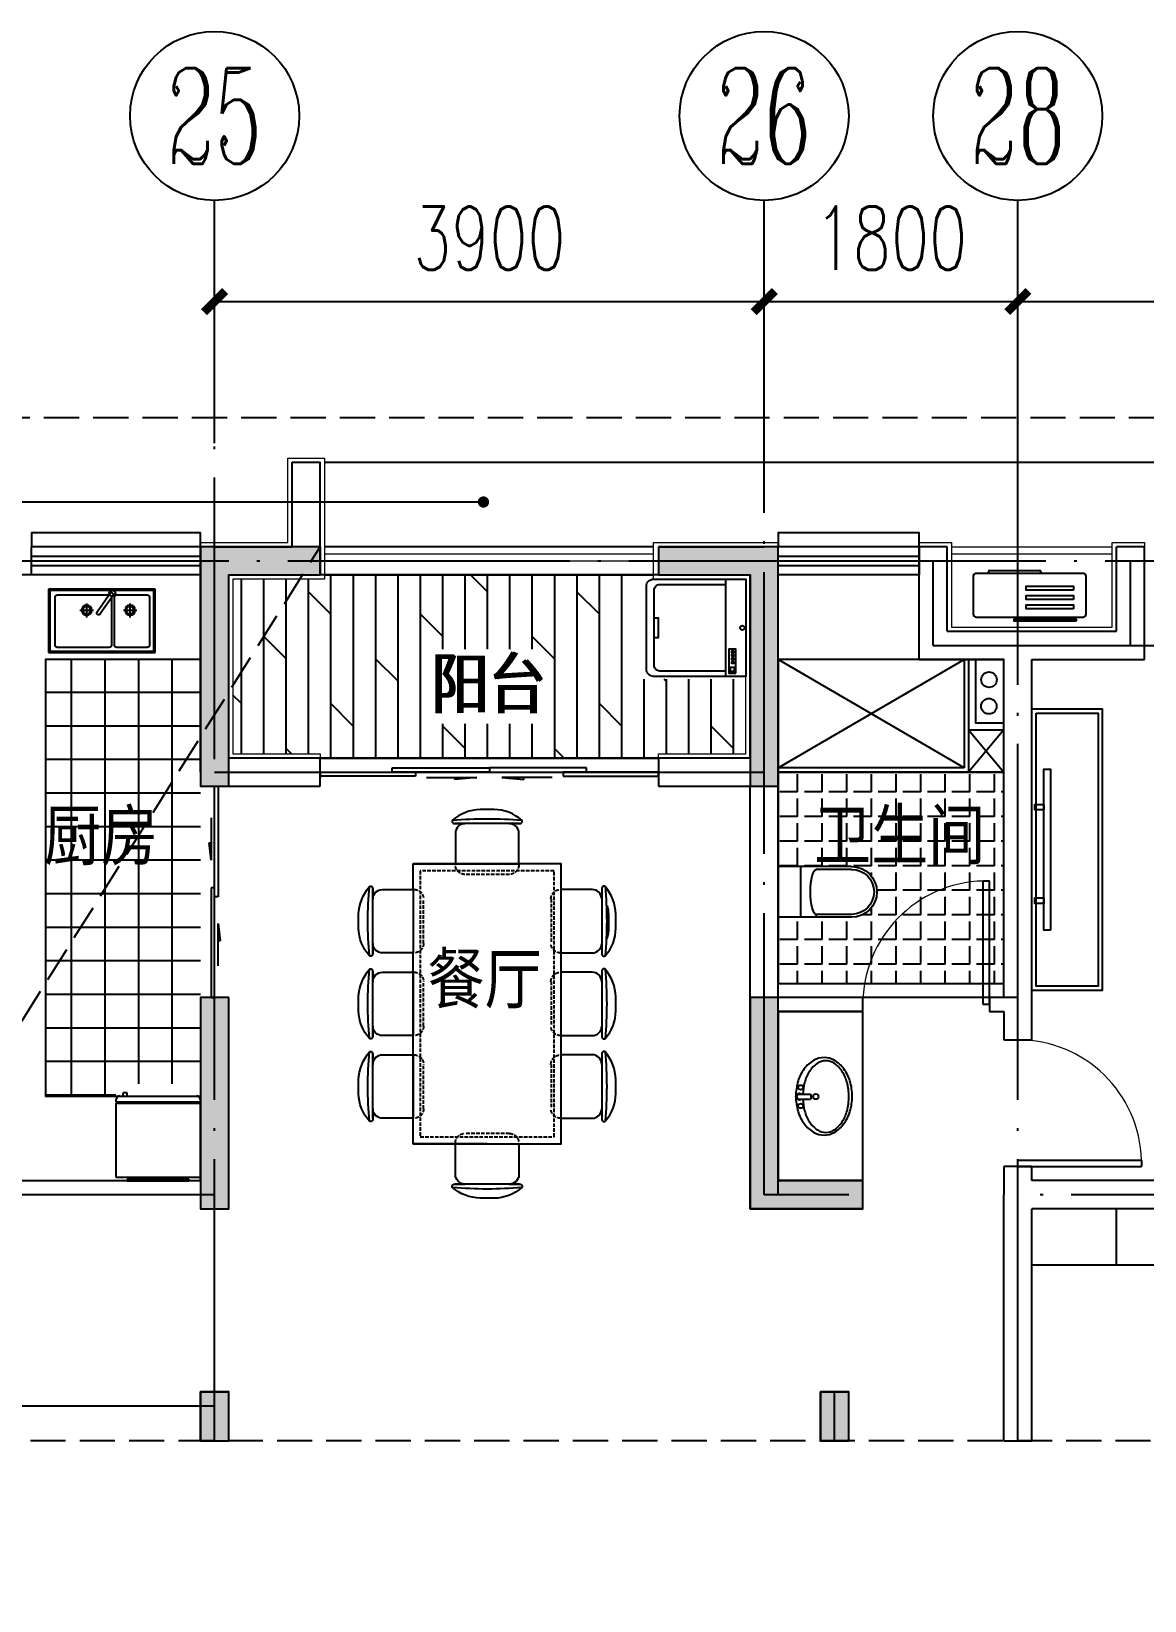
# Model space of a CAD drawing. Extents: x 802298 to 1915382, y -2285475 to -1340051.
# Drawn here: x 1411670 to 1419570, y -2216717 to -2205577 of the extents above; entities that cross this region are included whole.
import ezdxf
from ezdxf.enums import TextEntityAlignment as Align

# ---------------------------------------------------------------- set-up
doc = ezdxf.new("R2010")
doc.units = 0
doc.header["$LTSCALE"] = 1000
doc.header["$MEASUREMENT"] = 0
doc.linetypes.add('DASH', pattern=[0.35, 0.25, -0.1])
doc.linetypes.add('DOTE', pattern=[2.42, 2, -0.2, 0.02, -0.2])
doc.layers.get('0').update_dxf_attribs({"linetype": 'CONTINUOUS'})
doc.layers.get('Defpoints').update_dxf_attribs({"linetype": 'CONTINUOUS'})
for name, color, linetype in [('8', 8, 'CONTINUOUS'), ('AXIS', 3, 'CONTINUOUS'), ('AXIS_TEXT', 7, 'CONTINUOUS'), ('DIM_LEAD', 3, 'CONTINUOUS'), ('DOTE', 1, 'CONTINUOUS'), ('LM-粗', 255, 'CONTINUOUS'), ('PUB_TEXT', 7, 'CONTINUOUS'), ('WALL', 9, 'CONTINUOUS'), ('WINDOW', 4, 'CONTINUOUS'), ('厨卫', 154, 'CONTINUOUS'), ('家具', 33, 'CONTINUOUS'), ('平面填充', 252, 'CONTINUOUS'), ('看线', 5, 'CONTINUOUS'), ('窗檐', 6, 'CONTINUOUS')]:
    doc.layers.add(name, color=color, linetype=linetype)
doc.layers.add('保温', color=150, linetype='CONTINUOUS', lineweight=9)
doc.layers.add('栏杆百叶', color=36, linetype='CONTINUOUS', lineweight=9)
doc.styles.add('_TCH_AXIS', font='COMPLEX', dxfattribs={"bigfont": 'GBCBIG'})
doc.styles.add('COMPLEX', font='COMPLEX')
doc.styles.add('DIM_FONT', font='SIMPLEX', dxfattribs={"width": 0.7, "bigfont": 'GBCBIG'})
doc.styles.add('黑体', font='SIMHEI.TTF', dxfattribs={"width": 0.8})
doc.dimstyles.new('DIMN150', dxfattribs={"dimscale": 1.5, "dimtxt": 300, "dimasz": 100, "dimexe": 250, "dimexo": 300, "dimgap": 150, "dimtad": 1, "dimdec": 0, "dimzin": 0, "dimdsep": 46, "dimtxsty": 'DIM_FONT', "dimblk": 'ARCHTICK', "dimcen": 0.09, "dimclrt": 7, "dimazin": 2, "dimtfac": 1, "dimtdec": 0, "dimtix": 1, "dimtmove": 2, "dimatfit": 3, "dimfxl": 0, "dimtolj": 1, "dimtzin": 0, "dimarcsym": 0})

# ---------------------------------------------------------------- blocks, each defined once
blk = doc.blocks.new('A$C1BE601A8')
for p, q in [((0, 0), (0, 450)), ((0, 450), (757, 450)), ((757, 450), (757, 0)), ((10, 10), (10, 440)), ((10, 440), (747, 440)), ((41, 393), (41, 50)), ((273, 408), (56, 408)), ((178, 248), (178, 348)), ((288, 50), (288, 393)), ((315, 427), (293, 411)), ((293, 411), (390, 273)), ((311, 393), (311, 50)), ((412, 288), (315, 427)), ((695, 408), (326, 408)), ((486, 248), (486, 348)), ((710, 50), (710, 393)), ((747, 440), (747, 10)), ((226, 300), (130, 300)), ((534, 300), (438, 300)), ((757, 0), (0, 0)), ((747, 10), (10, 10)), ((56, 35), (273, 35)), ((326, 35), (695, 35))]:
    blk.add_line(p, q)
for centre, radius in [((178, 300), 36.1), ((486, 300), 36.1), ((178, 300), 27.1), ((486, 300), 27.1)]:
    blk.add_circle(centre, radius)
for centre, radius, start, end in [((56, 393), 15, 90, 180), ((273, 393), 15, 0, 90), ((304, 419), 21.7, 342.6068, 267.3353), ((326, 393), 15, 90, 180), ((695, 393), 15, 0, 90), ((401, 281), 13.3, 214.971, 34.971), ((56, 50), 15, 180, 270), ((273, 50), 15, 270, 0), ((326, 50), 15, 180, 270), ((695, 50), 15, 270, 0)]:
    blk.add_arc(centre, radius, start, end)
blk = doc.blocks.new('A$C0C200289')
for p, q in [((-150, 72), (-150, 597)), ((600, 597), (-150, 597)), ((500, 623), (-48, 623)), ((-48, 613), (-48, 623)), ((500, 613), (-48, 613)), ((500, 613), (500, 623)), ((600, 72), (600, 597)), ((-144, 72), (-150, 72)), ((-150, 53), (-150, 62)), ((-144, 62), (-150, 62)), ((-144, 62), (-144, 72)), ((568, 22), (-118, 22)), ((499, 22), (499, 0)), ((535, 22), (535, 0)), ((594, 62), (594, 72)), ((594, 72), (600, 72)), ((594, 62), (600, 62)), ((600, 53), (600, 62)), ((499, 0), (535, 0))]:
    blk.add_line(p, q)
at = {"color": 251}
for p, q in [((594, 72), (-144, 72)), ((594, 62), (-144, 62))]:
    blk.add_line(p, q, dxfattribs=at)
for centre, start, end in [((-118, 53), 180, 270), ((568, 53), 270, 0)]:
    blk.add_arc(centre, 31.5, start, end)
blk = doc.blocks.new('A$C20CC1F58')
for p, q in [((0, 180), (0, 700)), ((360, 700), (0, 700)), ((360, 180), (360, 700)), ((360, 539), (0, 539)), ((20, 180), (20, 430)), ((360, 430), (340, 430)), ((340, 180), (340, 430))]:
    blk.add_line(p, q)
blk.add_lwpolyline([(340, 430), (337, 438), (328, 446), (313, 453), (293, 460), (269, 465), (241, 469), (211, 471), (180, 472), (149, 471), (119, 469), (91, 465), (67, 460), (47, 453), (32, 446), (23, 438), (20, 430)])
for radius in [180, 160]:
    blk.add_arc((180, 180), radius, 180, 0)
blk = doc.blocks.new('$0$C-D_B0A01EA002')
for p, q in [((-19, -23), (-19, -105)), ((17, -23), (17, -105))]:
    blk.add_line(p, q)
blk.add_lwpolyline([(-273, -200, 0.130159), (-254, -273, 0.106469), (-192, -341, 0.084248), (-107, -384, 0.073281), (2, -400, 0.073281), (111, -384, 0.084248), (196, -341, 0.106469), (258, -273, 0.130159), (277, -200, 0.130159), (258, -127, 0.106469), (196, -59, 0.084248), (111, -16, 0.073281), (2, 0, 0.073281), (-107, -16, 0.084248), (-192, -59, 0.106469), (-254, -127, 0.130159)], format="xyb", close=True)
for points in [[(-19, -50, 0.052133), (-101, -62, 0.076468), (-179, -96, 0.107136), (-237, -153, 0.147373), (-255, -213, 0.147373)], [(-255, -213, 0.147373), (-237, -272, 0.107136), (-179, -329, 0.076468), (-101, -363, 0.063415), (-1, -376, 0.063415), (100, -363, 0.076468), (178, -329, 0.107136), (236, -272, 0.147373), (254, -213, 0.147373), (236, -153, 0.107136), (178, -96, 0.076468), (100, -62, 0.052133), (17, -50, 0.063415)]]:
    blk.add_lwpolyline(points, format="xyb")
for centre, radius in [((-66, -34), 16.9), ((65, -34), 16.9), ((0, -142), 18.8)]:
    blk.add_circle(centre, radius)
for centre, radius, start, end in [((-1, -25), 22.2, 324.0956, 215.9044), ((-1, -25), 18.1, 354.9395, 185.0605), ((-1, -72), 37.8, 241.5808, 298.4192)]:
    blk.add_arc(centre, radius, start, end)
blk.add_point((0, 0))
blk = doc.blocks.new('A$C2FB07499')
at = {"layer": '家具', "ltscale": 0.5}
blk.add_lwpolyline([(500, 0), (0, 0), (0, 2000), (500, 2000)], close=True, dxfattribs=at)
at = {"layer": '家具', "color": 251, "ltscale": 40}
for points in [[(470, 30), (30, 30), (30, 1970), (470, 1970)], [(368, 1572), (415, 1572), (415, 428), (368, 428)], [(415, 1381), (480, 1381), (480, 1343), (415, 1343)], [(415, 717), (480, 717), (480, 679), (415, 679)]]:
    blk.add_lwpolyline(points, close=True, dxfattribs=at)
blk = doc.blocks.new('A$C4EB5717C')
at = {"layer": '家具', "color": 8}
for p, q in [((520, 110), (520, 120)), ((893, 120), (893, 110)), ((883, 100), (530, 100))]:
    blk.add_line(p, q, dxfattribs=at)
for points in [[(269, 459), (709, 459), (709, 444), (269, 444)], [(290, 372), (626, 372), (626, 343), (290, 343)], [(290, 306), (626, 306), (626, 277), (290, 277)], [(290, 240), (626, 240), (626, 211), (290, 211)]]:
    blk.add_lwpolyline(points, close=True, dxfattribs=at)
at = {"layer": '家具'}
blk.add_lwpolyline([(220, 120), (980, 120, 0.414214), (1000, 140), (1000, 410, 0.414214), (980, 430), (220, 430, 0.414214), (200, 410), (200, 140, 0.414214)], format="xyb", close=True, dxfattribs=at)
at = {"layer": '家具', "color": 8}
for centre, start, end in [((530, 110), 180, 270), ((883, 110), 270, 0)]:
    blk.add_arc(centre, 10, start, end, dxfattribs=at)
blk = doc.blocks.new('A$C40221361')
at = {"color": 0}
for p, q in [((1023, 1725), (563, 1725)), ((1023, 1725), (563, 1725)), ((1610, 1725), (1150, 1725)), ((1610, 1725), (1150, 1725)), ((2196, 1725), (1736, 1725)), ((2196, 1725), (1736, 1725)), ((568, 1438), (1018, 1438)), ((1155, 1438), (1605, 1438)), ((1741, 1439), (2191, 1439)), ((100, 683), (100, 1143)), ((100, 683), (100, 1143)), ((386, 1138), (386, 688)), ((2373, 1138), (2373, 688)), ((2659, 683), (2659, 1143)), ((2659, 683), (2659, 1143)), ((1018, 388), (568, 388)), ((1605, 388), (1155, 388)), ((2191, 389), (1741, 389)), ((563, 100), (1023, 100)), ((563, 100), (1023, 100)), ((1150, 100), (1610, 100)), ((1150, 100), (1610, 100)), ((1736, 100), (2196, 100)), ((1736, 100), (2196, 100))]:
    blk.add_line(p, q, dxfattribs=at)
at = {"color": 0, "linetype": 'DASH', "ltscale": 0.1}
for p, q in [((950, 1365), (635, 1365)), ((950, 1365), (635, 1365)), ((1537, 1365), (1222, 1365)), ((1537, 1365), (1222, 1365)), ((2124, 1365), (1809, 1365)), ((2124, 1365), (1809, 1365)), ((460, 756), (460, 1071)), ((460, 756), (460, 1071)), ((2299, 756), (2299, 1071)), ((2299, 756), (2299, 1071)), ((635, 460), (950, 460)), ((635, 460), (950, 460)), ((1222, 460), (1537, 460)), ((1222, 460), (1537, 460)), ((1809, 460), (2124, 460)), ((1809, 460), (2124, 460))]:
    blk.add_line(p, q, dxfattribs=at)
at = {"color": 0, "linetype": 'DASH'}
for p, q in [((1605, 388), (1605, 393)), ((1605, 388), (1605, 393)), ((2191, 389), (2191, 393)), ((2191, 389), (2191, 393))]:
    blk.add_line(p, q, dxfattribs=at)
at = {"color": 0}
for points in [[(1018, 1438), (1018, 1657, 0.414214), (950, 1725), (1023, 1725, 0.319431), (1041, 1737, 0.307703), (1039, 1748, 0.187559), (842, 1825), (743, 1825, 0.171658), (547, 1748, 0.324647), (544, 1737, 0.302537), (563, 1725), (635, 1725, 0.414214), (568, 1657), (568, 1438)], [(1605, 1439), (1605, 1657, 0.414214), (1537, 1725), (1610, 1725, 0.319431), (1628, 1737, 0.307703), (1625, 1748, 0.187559), (1429, 1825), (1330, 1825, 0.171658), (1134, 1748, 0.324647), (1131, 1737, 0.302537), (1150, 1725), (1222, 1725, 0.414214), (1155, 1657), (1155, 1438)], [(2191, 1439), (2191, 1657, 0.414214), (2124, 1725), (2196, 1725, 0.319431), (2215, 1737, 0.307703), (2212, 1748, 0.187559), (2016, 1825), (1917, 1825, 0.171658), (1721, 1748, 0.324647), (1718, 1737, 0.302537), (1736, 1725), (1809, 1725, 0.414214), (1741, 1657), (1741, 1439)], [(1155, 388), (1018, 388), (1018, 168, -0.414214), (950, 100), (1023, 100, -0.319431), (1041, 88, -0.307703), (1039, 76, -0.187559), (842, 0), (743, 0, -0.171658), (547, 76, -0.324647), (544, 88, -0.302537), (563, 100), (635, 100, -0.414214), (568, 168), (568, 388), (386, 388), (386, 1438)], [(386, 688), (168, 688, -0.414214), (100, 756), (100, 683, -0.319431), (88, 665, -0.307703), (76, 668, -0.187559), (0, 864), (0, 963, -0.171658), (76, 1159, -0.324647), (88, 1162, -0.302537), (100, 1143), (100, 1071, -0.414214), (168, 1138), (386, 1138)], [(2373, 688), (2592, 688, 0.414214), (2659, 756), (2659, 683, 0.319431), (2672, 665, 0.307703), (2683, 668, 0.187559), (2759, 864), (2759, 963, 0.171658), (2683, 1159, 0.324647), (2672, 1162, 0.302537), (2659, 1143), (2659, 1071, 0.414214), (2592, 1138), (2373, 1138)], [(1605, 388), (1605, 168, -0.414214), (1537, 100), (1610, 100, -0.319431), (1628, 88, -0.307703), (1625, 76, -0.187559), (1429, 0), (1330, 0, -0.171658), (1134, 76, -0.324647), (1131, 88, -0.302537), (1150, 100), (1222, 100, -0.414214), (1155, 168), (1155, 388)], [(2191, 389), (2191, 168, -0.414214), (2124, 100), (2196, 100, -0.319431), (2215, 88, -0.307703), (2212, 76, -0.187559), (2016, 0), (1917, 0, -0.171658), (1721, 76, -0.324647), (1718, 88, -0.302537), (1736, 100), (1809, 100, -0.414214), (1741, 168), (1741, 389)], [(918, 62, -0.079824), (842, 50), (744, 50, -0.059527), (682, 60, -0.059527)]]:
    blk.add_lwpolyline(points, format="xyb", dxfattribs=at)
for points in [[(568, 1438), (386, 1438), (386, 913)], [(1155, 1438), (1018, 1438)], [(2373, 913), (2373, 1438), (1155, 1438)], [(2373, 1438), (2373, 388), (1605, 388)]]:
    blk.add_lwpolyline(points, dxfattribs=at)
at = {"color": 0, "linetype": 'DASH', "ltscale": 0.1}
blk.add_lwpolyline([(436, 438), (436, 1388), (2323, 1388), (2323, 438)], close=True, dxfattribs=at)
at = {"color": 0}
for centre, start, end in [((793, -953), 84.8023, 95.1977), ((793, -953), 84.8023, 95.1977), ((1380, -953), 84.8023, 95.1977), ((1380, -953), 84.8023, 95.1977), ((1966, -953), 84.8023, 95.1977), ((1966, -953), 84.8023, 95.1977), ((2778, 913), 174.8023, 185.1977), ((2778, 913), 174.8023, 185.1977), ((-19, 913), 354.8023, 5.1977), ((-19, 913), 354.8023, 5.1977), ((793, 2778), 264.8023, 275.1977), ((793, 2778), 264.8023, 275.1977), ((1380, 2778), 264.8023, 275.1977), ((1380, 2778), 264.8023, 275.1977), ((1966, 2778), 264.8023, 275.1977), ((1966, 2778), 264.8023, 275.1977)]:
    blk.add_arc(centre, 2713, start, end, dxfattribs=at)
at = {"color": 0, "linetype": 'DASH', "ltscale": 0.1}
for centre, start, end in [((635, 1432), 180, 270), ((635, 1432), 180, 270), ((950, 1432), 270, 0), ((950, 1432), 270, 0), ((1222, 1432), 180, 270), ((1222, 1432), 180, 270), ((1537, 1432), 270, 0), ((1537, 1432), 270, 0), ((1809, 1432), 180, 270), ((1809, 1432), 180, 270), ((2124, 1432), 270, 0), ((2124, 1432), 270, 0), ((393, 1071), 0, 90), ((393, 1071), 0, 90), ((2367, 1071), 90, 180), ((2367, 1071), 90, 180), ((393, 756), 270, 0), ((393, 756), 270, 0), ((2367, 756), 180, 270), ((2367, 756), 180, 270), ((635, 393), 90, 180), ((635, 393), 90, 180), ((950, 393), 0, 90), ((950, 393), 0, 90), ((1222, 393), 90, 180), ((1537, 393), 0, 90), ((1537, 393), 0, 90), ((1809, 393), 90, 180), ((2124, 393), 0, 90), ((2124, 393), 0, 90)]:
    blk.add_arc(centre, 67.5, start, end, dxfattribs=at)
blk = doc.blocks.new('_ArchTick')
at = {"color": 0, "linetype": 'ByBlock', "const_width": 0.4}
blk.add_lwpolyline([(-0.5, -0.5), (0.5, 0.5)], dxfattribs=at)
blk = doc.blocks.new('*D170')
at = {"layer": 'AXIS', "color": 0, "lineweight": -2}
for p, q in [((1412970, -2208501), (1412970, -2207120)), ((1416870, -2208501), (1416870, -2207120)), ((1412970, -2207495), (1416870, -2207495))]:
    blk.add_line(p, q, dxfattribs=at)
at = {"layer": 'Defpoints', "color": 0}
for p in [(1416870, -2207495), (1412970, -2208951), (1416870, -2208951)]:
    blk.add_point(p, dxfattribs=at)
at = {"layer": 'AXIS', "color": 0, "lineweight": -2, "xscale": 150, "yscale": 150, "zscale": 150, "rotation": 180}
blk.add_blockref('_ArchTick', (1412970, -2207495), dxfattribs=at)
at = {"layer": 'AXIS', "color": 0, "lineweight": -2, "xscale": 150, "yscale": 150, "zscale": 150}
blk.add_blockref('_ArchTick', (1416870, -2207495), dxfattribs=at)
at = {"layer": 'AXIS', "color": 7, "insert": (1414920, -2207045), "char_height": 450, "attachment_point": 5, "style": 'DIM_FONT'}
blk.add_mtext('\\A1;3900', dxfattribs=at)
blk = doc.blocks.new('*D171')
at = {"layer": 'AXIS', "color": 0, "lineweight": -2}
for p, q in [((1416870, -2208501), (1416870, -2207120)), ((1418670, -2208501), (1418670, -2207120)), ((1416870, -2207495), (1418670, -2207495))]:
    blk.add_line(p, q, dxfattribs=at)
at = {"layer": 'Defpoints', "color": 0}
for p in [(1418670, -2207495), (1416870, -2208951), (1418670, -2208951)]:
    blk.add_point(p, dxfattribs=at)
at = {"layer": 'AXIS', "color": 0, "lineweight": -2, "xscale": 150, "yscale": 150, "zscale": 150, "rotation": 180}
blk.add_blockref('_ArchTick', (1416870, -2207495), dxfattribs=at)
at = {"layer": 'AXIS', "color": 0, "lineweight": -2, "xscale": 150, "yscale": 150, "zscale": 150}
blk.add_blockref('_ArchTick', (1418670, -2207495), dxfattribs=at)
at = {"layer": 'AXIS', "color": 7, "insert": (1417770, -2207045), "char_height": 450, "attachment_point": 5, "style": 'DIM_FONT'}
blk.add_mtext('\\A1;1800', dxfattribs=at)
blk = doc.blocks.new('*D172')
at = {"layer": 'AXIS', "color": 0, "lineweight": -2}
for p, q in [((1418670, -2208501), (1418670, -2207120)), ((1421870, -2208501), (1421870, -2207120)), ((1418670, -2207495), (1421870, -2207495))]:
    blk.add_line(p, q, dxfattribs=at)
at = {"layer": 'Defpoints', "color": 0}
for p in [(1421870, -2207495), (1418670, -2208951), (1421870, -2208951)]:
    blk.add_point(p, dxfattribs=at)
at = {"layer": 'AXIS', "color": 0, "lineweight": -2, "xscale": 150, "yscale": 150, "zscale": 150, "rotation": 180}
blk.add_blockref('_ArchTick', (1418670, -2207495), dxfattribs=at)
at = {"layer": 'AXIS', "color": 0, "lineweight": -2, "xscale": 150, "yscale": 150, "zscale": 150}
blk.add_blockref('_ArchTick', (1421870, -2207495), dxfattribs=at)
at = {"layer": 'AXIS', "color": 7, "insert": (1420270, -2207045), "char_height": 450, "attachment_point": 5, "style": 'DIM_FONT'}
blk.add_mtext('\\A1;3200', dxfattribs=at)
blk = doc.blocks.new('$plan$00001623')
blk.add_line((-341, -145), (342, -145))
blk.add_lwpolyline([(295, -706), (-295, -706, -0.414214), (-345, -656), (-345, 0), (345, 0), (345, -656, -0.414214)], format="xyb", close=True)
for points in [[(323, -72), (152, -72), (152, -120), (323, -120)], [(163, -86), (177, -86), (177, -99), (163, -99)], [(189, -86), (202, -86), (202, -99), (189, -99)], [(213, -86), (227, -86), (227, -99), (213, -99)], [(239, -86), (253, -86), (253, -99), (239, -99)], [(281, -110), (309, -110), (309, -80), (281, -80)]]:
    blk.add_lwpolyline(points, close=True)
blk.add_lwpolyline([(307, -145), (307, -611, -0.414214), (267, -651), (-267, -651, -0.414214), (-307, -611), (-307, -145)], format="xyb")
blk.add_lwpolyline([(-71, -651), (-71, -623), (0, -623), (71, -623), (71, -651)])
blk.add_circle((0, -25), 16)
blk = doc.blocks.new('$DorLib2D$00000001')
for p, q in [((0.45, 0.975), (0.5, 0.975)), ((0.45, 0), (0.45, 0.975)), ((0.5, 0), (0.5, 0.975)), ((0.5, 0), (0.45, 0))]:
    blk.add_line(p, q)
at = {"lineweight": 13}
blk.add_arc((0.475, 0), 0.975, 91.4693, 180, dxfattribs=at)
blk = doc.blocks.new('$DorLib2D$00000131')
at = {"color": 0, "linetype": 'Continuous'}
for p, q in [((0.15, 0.125), (0.2319, 0.1973)), ((0.2319, 0.1973), (0.2319, 0.125)), ((-0.5, 0.125), (-0.5, 0)), ((0.0192, 0.125), (-0.5, 0.125)), ((0.0192, 0), (0.0192, 0.125)), ((0.35, 0.125), (0.15, 0.125)), ((-0.5, 0), (0.0192, 0)), ((-0.024, 0), (0.5, 0)), ((-0.024, -0.125), (-0.024, 0)), ((0.5, 0), (0.5, -0.125)), ((-0.35, -0.125), (-0.15, -0.125)), ((-0.2319, -0.1973), (-0.2319, -0.125)), ((-0.15, -0.125), (-0.2319, -0.1973)), ((0.5, -0.125), (-0.024, -0.125))]:
    blk.add_line(p, q, dxfattribs=at)
blk = doc.blocks.new('$DorLib2D$00000138')
at = {"color": 0, "linetype": 'Continuous'}
for p, q in [((-0.2875, 0), (-0.2875, 0.1538)), ((-0.2875, 0.1538), (0, 0.1538)), ((0, 0.1538), (0, 0)), ((0.2875, 0.1538), (0, 0.1538)), ((0.2875, 0), (0.2875, 0.1538)), ((-0.5, -0.1399), (-0.5, 0)), ((-0.5, 0), (-0.2187, 0)), ((0, 0), (-0.2875, 0)), ((-0.2187, 0), (-0.2187, -0.1399)), ((0, 0), (0.2875, 0)), ((0.2187, 0), (0.2187, -0.1399)), ((0.5, 0), (0.2187, 0)), ((0.5, 0), (0.5, -0.1946)), ((0.5, -0.1399), (0.5, 0)), ((-0.2187, -0.1399), (-0.5, -0.1399)), ((0.2187, -0.1399), (0.5, -0.1399)), ((-0.1857, -0.186), (-0.037, -0.186)), ((-0.037, -0.186), (-0.1019, -0.2583)), ((-0.1019, -0.2583), (-0.1019, -0.186)), ((0.1857, -0.186), (0.037, -0.186)), ((0.037, -0.186), (0.1019, -0.2583)), ((0.1019, -0.2583), (0.1019, -0.186))]:
    blk.add_line(p, q, dxfattribs=at)
blk = doc.blocks.new('$TCHSYS$WIN2D')
for p, q in [((-0.5, 0.5), (0.5, 0.5)), ((-0.5, 0.5), (-0.5, -0.5)), ((0.5, 0.5), (0.5, -0.5)), ((0.5, 0.1667), (-0.5, 0.1667)), ((0.5, -0.1667), (-0.5, -0.1667)), ((-0.5, -0.5), (0.5, -0.5))]:
    blk.add_line(p, q)
blk = doc.blocks.new('_AXISO')
blk.add_circle((0, 0), 0.5)
at = {"layer": 'AXIS_TEXT', "style": 'COMPLEX', "width": 1.041667}
blk.add_attdef('A', text='', height=0.56, dxfattribs=at).set_placement((-0.25, -0.28), (0.25, -0.28), align=Align.FIT)

msp = doc.modelspace()

# ---------------------------------------------------------------- hatches: boundary and pattern name
at = {"layer": '平面填充'}
h = msp.add_hatch(dxfattribs=at)
h.set_pattern_fill('DOLMIT', color=256, scale=200, angle=90, style=0)
h.set_pattern_definition([(90, (-387205.06, -775105.93), (-158.748412, 1e-14), []), (135, (-387205.06, -775105.93), (-317.49661, -317.49661), [224.50425, -449.008])])
h.paths.add_polyline_path([(1415288.3, -2210492.3), (1415288.3, -2209962.3), (1414492.7, -2209962.3), (1414492.7, -2210492.3)], flags=0)
h.paths.add_polyline_path([(1416739.7, -2210706.1), (1416739.7, -2210175.3), (1416001.2, -2210175.3), (1416001.2, -2209436.1), (1413749.7, -2209436.1), (1413749.7, -2209466.1), (1413099.7, -2209466.1), (1413099.7, -2210706.1), (1413719.7, -2210706.1), (1413719.7, -2210736.1), (1416119.7, -2210736.1), (1416119.7, -2210706.1)])
h = msp.add_hatch(dxfattribs=at)
h.set_pattern_fill('ANSI37', color=256, scale=150, angle=45, style=0)
h.set_pattern_definition([(90, (3020965.72, -872244.56), (238.125, 2e-07), []), (4e-08, (3020965.72, -872244.56), (2e-07, -238.125), [])])
edge = h.paths.add_edge_path()
edge.add_line((1411769.7, -2210036.1), (1412869.7, -2210036.1))
edge.add_line((1412869.7, -2210036.1), (1412869.7, -2213068.4))
edge.add_ellipse((1412844.5, -2213079.9), major_axis=(0, 31.5), ratio=0.8, start_angle=270, end_angle=360)
edge.add_line((1412844.5, -2213048.4), (1412350.4, -2213048.4))
edge.add_line((1412350.4, -2213048.4), (1412350.4, -2213026.6))
edge.add_line((1412350.4, -2213026.6), (1412321.5, -2213026.6))
edge.add_line((1412321.5, -2213026.6), (1412321.5, -2213048.4))
edge.add_line((1412321.5, -2213048.4), (1412294.9, -2213048.4))
edge.add_ellipse((1412294.9, -2213079.9), major_axis=(0, 31.5), ratio=0.8, start_angle=0, end_angle=90)
edge.add_line((1412269.7, -2213079.9), (1412269.7, -2213088.4))
edge.add_line((1412269.7, -2213088.4), (1412274.4, -2213088.4))
edge.add_line((1412274.4, -2213088.4), (1412274.4, -2213098.4))
edge.add_line((1412274.4, -2213098.4), (1412269.7, -2213098.4))
edge.add_line((1412269.7, -2213098.4), (1412269.7, -2213136.1))
edge.add_line((1412269.7, -2213136.1), (1411769.7, -2213136.1))
edge.add_line((1411769.7, -2213136.1), (1411769.7, -2210036.1))
h.paths.add_polyline_path([(1412597.7, -2211599.3), (1411707.7, -2211599.3), (1411707.7, -2211012), (1412597.7, -2211012)], flags=9)
h = msp.add_hatch(dxfattribs=at)
h.set_pattern_fill('ANGLE', color=256, scale=50, style=0)
h.set_pattern_definition([(180, (2343318.37, -770843.96), (-1e-07, 174.625), [127, -47.625]), (90, (2343318.37, -770843.96), (174.625, 1e-07), [127, -47.625])])
h.paths.add_polyline_path([(1417489.7, -2211506.1), (1416969.7, -2211506.1), (1416969.7, -2210836.1), (1418569.7, -2210836.1), (1418569.7, -2212336.1), (1416969.7, -2212336.1), (1416969.7, -2211866.1), (1417489.7, -2211866.1, 1)])
h.paths.add_polyline_path([(1418426.5, -2211593.9), (1417187.7, -2211593.9), (1417187.7, -2211001.6), (1418426.5, -2211001.6)], flags=24)

# ---------------------------------------------------------------- linework, layer by layer
at = {"layer": '8', "linetype": 'DASH'}
msp.add_line((1402840.5, -2226526.4), (1413719.7, -2209236.1), dxfattribs=at)
msp.add_lwpolyline([(1410008.9, -2208319.4), (1424162.7, -2208319.4), (1424162.7, -2215583.3), (1410008.9, -2215583.3)], close=True, dxfattribs=at)
at = {"layer": 'AXIS'}
for p, q in [((1412969.7, -2208319.4), (1412969.7, -2206777.2)), ((1416869.7, -2208319.4), (1416869.7, -2206777.2)), ((1418669.7, -2208319.4), (1418669.7, -2206777.2))]:
    msp.add_line(p, q, dxfattribs=at)
at = {"layer": 'DIM_LEAD'}
msp.add_line((1414877.9, -2208918.4), (1407049.5, -2208918.4), dxfattribs=at)
at = {"layer": 'DIM_LEAD', "const_width": 40}
msp.add_lwpolyline([(1414897.9, -2208918.4, 1), (1414857.9, -2208918.4, 1)], format="xyb", close=True, dxfattribs=at)
at = {"layer": 'DOTE', "linetype": 'DOTE'}
for p, q in [((1412969.7, -2215583.3), (1412969.7, -2208319.4)), ((1416869.7, -2213836.1), (1416869.7, -2208319.4)), ((1418669.7, -2212636.1), (1418669.7, -2208319.4)), ((1411069.7, -2209336.1), (1416869.7, -2209336.1)), ((1416869.7, -2209336.1), (1423469.7, -2209336.1)), ((1418069.7, -2209936.1), (1418069.7, -2209336.1)), ((1419469.7, -2209936.1), (1419469.7, -2209336.1)), ((1418069.7, -2209936.1), (1423469.7, -2209936.1)), ((1412969.7, -2210836.1), (1416869.7, -2210836.1)), ((1418669.7, -2212436.1), (1416869.7, -2212436.1)), ((1418669.7, -2215583.3), (1418669.7, -2212636.1)), ((1412969.7, -2213836.1), (1410008.9, -2213836.1)), ((1417469.7, -2213836.1), (1416869.7, -2213836.1)), ((1423469.7, -2213836.1), (1418669.7, -2213836.1)), ((1412969.7, -2215336.1), (1410008.9, -2215336.1)), ((1417369.7, -2215583.3), (1417369.7, -2215236.1))]:
    msp.add_line(p, q, dxfattribs=at)
at = {"layer": 'LM-粗', "ltscale": 0.5}
msp.add_lwpolyline([(1413749.7, -2208636.1), (1421969.7, -2208636.1), (1422569.7, -2208636.1), (1422569.7, -2213706.1)], dxfattribs=at)
at = {"layer": 'LM-粗', "color": 8, "ltscale": 0.5}
for points in [[(1413719.7, -2209236.1), (1412869.7, -2209236.1), (1412869.7, -2210936.1), (1413069.7, -2210936.1), (1413069.7, -2209436.1), (1413719.7, -2209436.1)], [(1416119.7, -2209236.1), (1416119.7, -2209436.1), (1416769.7, -2209436.1), (1416769.7, -2210936.1), (1416969.7, -2210936.1), (1416969.7, -2209236.1)], [(1413069.7, -2212436.1), (1412869.7, -2212436.1), (1412869.7, -2213936.1), (1413069.7, -2213936.1)], [(1416969.7, -2212436.1), (1416769.7, -2212436.1), (1416769.7, -2213936.1), (1417569.7, -2213936.1), (1417569.7, -2213736.1), (1416969.7, -2213736.1)]]:
    msp.add_lwpolyline(points, close=True, dxfattribs=at)
for points in [[(1413069.7, -2215583.3), (1413069.7, -2215236.1), (1412869.7, -2215236.1), (1412869.7, -2215436.1), (1412869.7, -2215436.1), (1412869.7, -2215583.3)], [(1417469.7, -2215583.3), (1417469.7, -2215236.1), (1417269.7, -2215236.1), (1417269.7, -2215583.3)]]:
    msp.add_lwpolyline(points, dxfattribs=at)
for points in [[(1412869.7, -2209436.1), (1412869.7, -2209236.1), (1413719.7, -2209436.1), (1413719.7, -2209236.1)], [(1416969.7, -2209436.1), (1416969.7, -2209236.1), (1416119.7, -2209436.1), (1416119.7, -2209236.1)], [(1412869.7, -2209436.1), (1412869.7, -2210936.1), (1413069.7, -2209436.1), (1413069.7, -2210936.1)], [(1416969.7, -2209436.1), (1416969.7, -2210936.1), (1416769.7, -2209436.1), (1416769.7, -2210936.1)], [(1412869.7, -2213936.1), (1412869.7, -2212436.1), (1413069.7, -2213936.1), (1413069.7, -2212436.1)], [(1416769.7, -2212436.1), (1416769.7, -2213936.1), (1416969.7, -2212436.1), (1416969.7, -2213936.1)], [(1417569.7, -2213736.1), (1416769.7, -2213736.1), (1417569.7, -2213936.1), (1416769.7, -2213936.1)], [(1412869.7, -2215583.3), (1412869.7, -2215236.1), (1413069.7, -2215583.3), (1413069.7, -2215236.1)], [(1417469.7, -2215583.3), (1417269.7, -2215583.3), (1417469.7, -2215236.1), (1417269.7, -2215236.1)]]:
    msp.add_solid(points, dxfattribs=at)
at = {"layer": 'WALL'}
for p, q in [((1413519.7, -2209236.1), (1413519.7, -2208636.1)), ((1413519.7, -2208636.1), (1413719.7, -2208636.1)), ((1413719.7, -2209236.1), (1413719.7, -2208636.1)), ((1412969.7, -2209236.1), (1412869.7, -2209236.1)), ((1412869.7, -2209236.1), (1412869.7, -2209436.1)), ((1412969.7, -2209236.1), (1413519.7, -2209236.1)), ((1413719.7, -2209236.1), (1413719.7, -2209236.1)), ((1413719.7, -2209236.1), (1413719.7, -2209436.1)), ((1416119.7, -2209236.1), (1416869.7, -2209236.1)), ((1416119.7, -2209236.1), (1416119.7, -2209436.1)), ((1416969.7, -2209236.1), (1416869.7, -2209236.1)), ((1416969.7, -2209436.1), (1416969.7, -2209236.1)), ((1418169.7, -2209236.1), (1417969.7, -2209236.1)), ((1417969.7, -2209236.1), (1417969.7, -2209436.1)), ((1418169.7, -2209836.1), (1418169.7, -2209236.1)), ((1419369.7, -2209836.1), (1419369.7, -2209236.1)), ((1419569.7, -2209236.1), (1419369.7, -2209236.1)), ((1419569.7, -2209436.1), (1419569.7, -2209236.1)), ((1412869.7, -2210836.1), (1412869.7, -2209436.1)), ((1413069.7, -2210736.1), (1413069.7, -2209436.1)), ((1413069.7, -2209436.1), (1413619.7, -2209436.1)), ((1413619.7, -2209436.1), (1413719.7, -2209436.1)), ((1416119.7, -2209436.1), (1416769.7, -2209436.1)), ((1416769.7, -2210736.1), (1416769.7, -2209436.1)), ((1416969.7, -2210836.1), (1416969.7, -2209436.1)), ((1417969.7, -2210036.1), (1417969.7, -2209436.1)), ((1419569.7, -2210036.1), (1419569.7, -2209436.1)), ((1418169.7, -2209836.1), (1418669.7, -2209836.1)), ((1418669.7, -2209836.1), (1419369.7, -2209836.1)), ((1417969.7, -2210036.1), (1418569.7, -2210036.1)), ((1418569.7, -2212436.1), (1418569.7, -2210036.1)), ((1418769.7, -2210036.1), (1419569.7, -2210036.1)), ((1418769.7, -2212436.1), (1418769.7, -2210036.1)), ((1413719.7, -2210736.1), (1413069.7, -2210736.1)), ((1413719.7, -2210936.1), (1413719.7, -2210736.1)), ((1416769.7, -2210736.1), (1416119.7, -2210736.1)), ((1416119.7, -2210736.1), (1416119.7, -2210936.1)), ((1412869.7, -2210836.1), (1412869.7, -2210936.1)), ((1416969.7, -2212436.1), (1416969.7, -2210836.1)), ((1412869.7, -2210936.1), (1413069.7, -2210936.1)), ((1413069.7, -2210936.1), (1413719.7, -2210936.1)), ((1416119.7, -2210936.1), (1416769.7, -2210936.1)), ((1416769.7, -2212436.1), (1416769.7, -2210936.1)), ((1413069.7, -2212436.1), (1412869.7, -2212436.1)), ((1412869.7, -2212436.1), (1412869.7, -2213936.1)), ((1413069.7, -2213936.1), (1413069.7, -2212436.1)), ((1416769.7, -2213936.1), (1416769.7, -2212436.1)), ((1417569.7, -2212436.1), (1416969.7, -2212436.1)), ((1417569.7, -2212536.1), (1417569.7, -2212436.1)), ((1418569.7, -2212436.1), (1418469.7, -2212436.1)), ((1418469.7, -2212436.1), (1418469.7, -2212536.1)), ((1418769.7, -2212736.1), (1418769.7, -2212436.1)), ((1416969.7, -2212536.1), (1417569.7, -2212536.1)), ((1416969.7, -2213736.1), (1416969.7, -2212536.1)), ((1418469.7, -2212536.1), (1418569.7, -2212536.1)), ((1418569.7, -2212536.1), (1418569.7, -2212736.1)), ((1418569.7, -2212736.1), (1418769.7, -2212736.1)), ((1418769.7, -2213636.1), (1418569.7, -2213636.1)), ((1418569.7, -2213636.1), (1418569.7, -2213836.1)), ((1418769.7, -2213736.1), (1418769.7, -2213636.1)), ((1417569.7, -2213736.1), (1416969.7, -2213736.1)), ((1417569.7, -2213936.1), (1417569.7, -2213736.1)), ((1421769.7, -2213736.1), (1418769.7, -2213736.1)), ((1418569.7, -2215583.3), (1418569.7, -2213836.1)), ((1412869.7, -2213936.1), (1413069.7, -2213936.1)), ((1417569.7, -2213936.1), (1416769.7, -2213936.1)), ((1421769.7, -2213936.1), (1418769.7, -2213936.1)), ((1418769.7, -2215583.3), (1418769.7, -2213936.1)), ((1412869.7, -2215583.3), (1412869.7, -2215236.1)), ((1412869.7, -2215236.1), (1413069.7, -2215236.1)), ((1413069.7, -2215583.3), (1413069.7, -2215236.1)), ((1417269.7, -2215583.3), (1417269.7, -2215236.1)), ((1417269.7, -2215236.1), (1417469.7, -2215236.1)), ((1417469.7, -2215583.3), (1417469.7, -2215236.1)), ((1412869.7, -2215583.3), (1413069.7, -2215583.3)), ((1417269.7, -2215583.3), (1417469.7, -2215583.3)), ((1418569.7, -2215583.3), (1418769.7, -2215583.3))]:
    msp.add_line(p, q, dxfattribs=at)
at = {"layer": 'WINDOW', "color": 4}
for p, q in [((1413719.7, -2210736.1), (1416119.7, -2210736.1)), ((1418469.7, -2212436.1, 100), (1417569.7, -2212436.1, 100))]:
    msp.add_line(p, q, dxfattribs=at)
at = {"layer": '保温', "ltscale": 0.5}
for points in [[(1412869.7, -2209236.1), (1412869.7, -2209206.1), (1413489.7, -2209206.1), (1413489.7, -2208606.1), (1413749.7, -2208606.1), (1413749.7, -2209466.1), (1413099.7, -2209466.1), (1413099.7, -2210706.1), (1413719.7, -2210706.1), (1413719.7, -2210736.1)], [(1416119.7, -2210736.1), (1416119.7, -2210706.1), (1416739.7, -2210706.1), (1416739.7, -2209466.1), (1416083.9, -2209466.1), (1416083.9, -2209206.1), (1416969.7, -2209206.1), (1416969.7, -2209236.1)], [(1417969.7, -2209236.1), (1417969.7, -2209206.1), (1418199.7, -2209206.1), (1418199.7, -2209806.1), (1419339.7, -2209806.1), (1419339.7, -2209206.1), (1419569.7, -2209206.1), (1419569.7, -2209236.1)]]:
    msp.add_lwpolyline(points, dxfattribs=at)
at = {"layer": '厨卫', "ltscale": 0.5}
for p, q in [((1412869.7, -2210036.1), (1412869.7, -2209436.1)), ((1412869.7, -2213736.1), (1412869.7, -2213136.1))]:
    msp.add_line(p, q, dxfattribs=at)
at = {"layer": '厨卫'}
for p, q in [((1418289.5, -2210806.1), (1416969.7, -2210036.1)), ((1416969.7, -2210806.1), (1418289.5, -2210036.1)), ((1418289.5, -2210036.1), (1418289.5, -2210806.1)), ((1418319.4, -2210535.9), (1418569.7, -2210836.1)), ((1418569.8, -2210535.9), (1418319.5, -2210836.1)), ((1418319.5, -2210536.1), (1418319.5, -2210836.1)), ((1418289.5, -2210806.1), (1416969.7, -2210806.1)), ((1418569.7, -2210836.1), (1416969.7, -2210836.1)), ((1416969.7, -2213836.1), (1416969.7, -2212536.1)), ((1417569.7, -2213836.1), (1417569.7, -2212536.1))]:
    msp.add_line(p, q, dxfattribs=at)
for points in [[(1412869.7, -2209436.1), (1411169.7, -2209436.1), (1411169.7, -2213736.1), (1412869.7, -2213736.1)], [(1412869.7, -2210036.1), (1412869.7, -2210036.1), (1411769.7, -2210036.1), (1411769.7, -2213136.1), (1412869.7, -2213136.1)], [(1418319.5, -2210036.1), (1418319.5, -2210536.1), (1418569.7, -2210536.1)]]:
    msp.add_lwpolyline(points, dxfattribs=at)
at = {"layer": '厨卫', "ltscale": 0.5}
for points in [[(1416969.7, -2210836.1), (1418569.7, -2210836.1), (1418569.7, -2210036.1), (1416969.7, -2210036.1)], [(1417569.7, -2212536.1), (1416969.7, -2212536.1), (1416969.7, -2213736.1), (1417569.7, -2213736.1)]]:
    msp.add_lwpolyline(points, close=True, dxfattribs=at)
at = {"layer": '厨卫'}
msp.add_lwpolyline([(1418569.7, -2210486.1), (1418569.7, -2210036.1), (1418369.5, -2210036.1), (1418369.5, -2210486.1)], close=True, dxfattribs=at)
for centre in [(1418465.8, -2210179.6), (1418464.5, -2210368.2)]:
    msp.add_circle(centre, 55, dxfattribs=at)
at = {"layer": '家具'}
for p, q in [((1419369.7, -2214336.1), (1419369.7, -2213936.1)), ((1421769.7, -2214336.1), (1418769.7, -2214336.1))]:
    msp.add_line(p, q, dxfattribs=at)
at = {"layer": '平面填充', "ltscale": 0.5}
msp.add_line((1412869.7, -2210036.1), (1411769.7, -2210036.1), dxfattribs=at)
at = {"layer": '平面填充'}
for points in [[(1413749.7, -2209436.1), (1416083.9, -2209436.1)], [(1416119.7, -2210736.1), (1416119.7, -2210736.1), (1413719.7, -2210736.1)]]:
    msp.add_lwpolyline(points, dxfattribs=at)
at = {"layer": '平面填充', "ltscale": 0.5}
msp.add_lwpolyline([(1418569.7, -2210836.1), (1416969.7, -2210836.1), (1416969.7, -2212336.1), (1418569.7, -2212336.1)], close=True, dxfattribs=at)
at = {"layer": '栏杆百叶'}
for p, q in [((1413749.7, -2209286.1), (1416083.9, -2209286.1)), ((1418199.7, -2209236.1), (1419339.7, -2209236.1)), ((1418199.7, -2209286.1), (1419339.7, -2209286.1)), ((1413749.7, -2209336.1), (1416083.9, -2209336.1))]:
    msp.add_line(p, q, dxfattribs=at)
at = {"layer": '看线'}
for p, q in [((1416083.9, -2209236.1), (1413749.7, -2209236.1)), ((1416119.7, -2209436.1), (1413719.7, -2209436.1)), ((1417969.7, -2210036.1), (1416969.7, -2210036.1))]:
    msp.add_line(p, q, dxfattribs=at)
at = {"layer": '窗檐', "ltscale": 0.5}
for points in [[(1412869.7, -2209236.1), (1412869.7, -2209136.1), (1411669.7, -2209136.1), (1411669.7, -2209236.1)], [(1417969.7, -2209236.1), (1417969.7, -2209136.1), (1416969.7, -2209136.1), (1416969.7, -2209236.1)]]:
    msp.add_lwpolyline(points, dxfattribs=at)

# ---------------------------------------------------------------- block references
at = {"layer": 'AXIS'}
ref = msp.add_blockref('_AXISO', (1412969.7, -2206177.2), dxfattribs=dict(at, xscale=1200, yscale=1200, zscale=1200))
ref.add_attrib('A', '25', dxfattribs={"layer": 'AXIS_TEXT', "height": 678.82, "style": '_TCH_AXIS', "width": 0.617647}).set_placement((1412630.3, -2206516.6), (1413309.1, -2206516.6), align=Align.FIT)
ref = msp.add_blockref('_AXISO', (1416869.7, -2206177.2), dxfattribs=dict(at, xscale=1200, yscale=1200, zscale=1200))
ref.add_attrib('A', '26', dxfattribs={"layer": 'AXIS_TEXT', "height": 678.82, "style": '_TCH_AXIS', "width": 0.617647}).set_placement((1416530.3, -2206516.6), (1417209.1, -2206516.6), align=Align.FIT)
ref = msp.add_blockref('_AXISO', (1418669.7, -2206177.2), dxfattribs=dict(at, xscale=1200, yscale=1200, zscale=1200))
ref.add_attrib('A', '28', dxfattribs={"layer": 'AXIS_TEXT', "height": 678.82, "style": '_TCH_AXIS', "width": 0.617647}).set_placement((1418330.3, -2206516.6), (1419009.1, -2206516.6), align=Align.FIT)
at = {"layer": 'WINDOW', "color": 4}
for name, p, xscale, yscale, zscale, rotation in [('$TCHSYS$WIN2D', (1412269.7, -2209336.1), -1200, -200, -1200, 4.339079888703667e-08), ('$TCHSYS$WIN2D', (1417469.7, -2209336.1), -1000, -200, -1000, 4.335569297337728e-08), ('$DorLib2D$00000138', (1414919.7, -2210836.1), -2400, 200, -2400, 4.349593623933217e-08), ('$DorLib2D$00000131', (1412969.7, -2211686.1), 1500, 200, 1500, 90.00000004412168), ('$DorLib2D$00000001', (1418019.7, -2212486.1), -900, -900, -900, 180.0000000434594), ('$DorLib2D$00000001', (1418669.7, -2213186.1), -900, -900, -900, 90.00000004350814)]:
    msp.add_blockref(name, p, dxfattribs=dict(at, xscale=xscale, yscale=yscale, zscale=zscale, rotation=rotation))
at = {"layer": '厨卫'}
for name, p, xscale, rotation in [('A$C1BE601A8', (1412548.2, -2209986.1), -1, 359.9999999866598), ('A$C0C200289', (1412749.7, -2213113.4), 0.7999999998137355, 180.0000000416882)]:
    msp.add_blockref(name, p, dxfattribs=dict(at, xscale=xscale, rotation=rotation))
for name, p, rotation in [('$plan$00001623', (1416739.7, -2209811.1), 270.0000000964653), ('$0$C-D_B0A01EA002', (1417094.8, -2213139.1), 90.00000005336084)]:
    msp.add_blockref(name, p, dxfattribs=dict(at, rotation=rotation))
at = {"layer": '厨卫', "extrusion": (0, 0, -1), "zscale": -1, "rotation": 269.9999999466392}
msp.add_blockref('A$C20CC1F58', (-1417669.7, -2211506.1), dxfattribs=at)
at = {"layer": '家具', "rotation": 180.0000000400206}
for name, p in [('A$C4EB5717C', (1419354.1, -2209304.8)), ('A$C2FB07499', (1419269.7, -2210386.4))]:
    msp.add_blockref(name, p, dxfattribs=at)
at = {"layer": '家具', "xscale": -1, "rotation": 90.00000005336084}
msp.add_blockref('A$C40221361', (1415817.2, -2211101.5), dxfattribs=at)

# ---------------------------------------------------------------- texts
at = {"layer": 'PUB_TEXT', "style": '黑体', "width": 0.85}
for s, p in [('阳台', (1414907.4, -2210381.5)), ('阳台', (1414925.2, -2210381.5)), ('厨房', (1412164.9, -2211459)), ('卫生间', (1417831.5, -2211454.5)), ('餐厅', (1414885.7, -2212476.7))]:
    msp.add_text(s, height=350, dxfattribs=at).set_placement(p, align=Align.CENTER)

# ---------------------------------------------------------------- dimensions: what is measured, and where the dimension line sits
at = {"layer": 'AXIS'}
for p1, p2, picture, middle in [((1412969.7, -2208950.9), (1416869.7, -2208950.9), '*D170', (1414919.7, -2207045)), ((1416869.7, -2208950.9), (1418669.7, -2208950.9), '*D171', (1417769.7, -2207045)), ((1418669.7, -2208950.9), (1421869.7, -2208950.9), '*D172', (1420269.7, -2207045))]:
    dim = msp.add_aligned_dim(p1=p1, p2=p2, distance=1455.9, dimstyle='DIMN150', dxfattribs=at)
    dim.commit()
    dim.dimension.update_dxf_attribs({"geometry": picture, "text_midpoint": middle})

doc.saveas('drawing.dxf')
